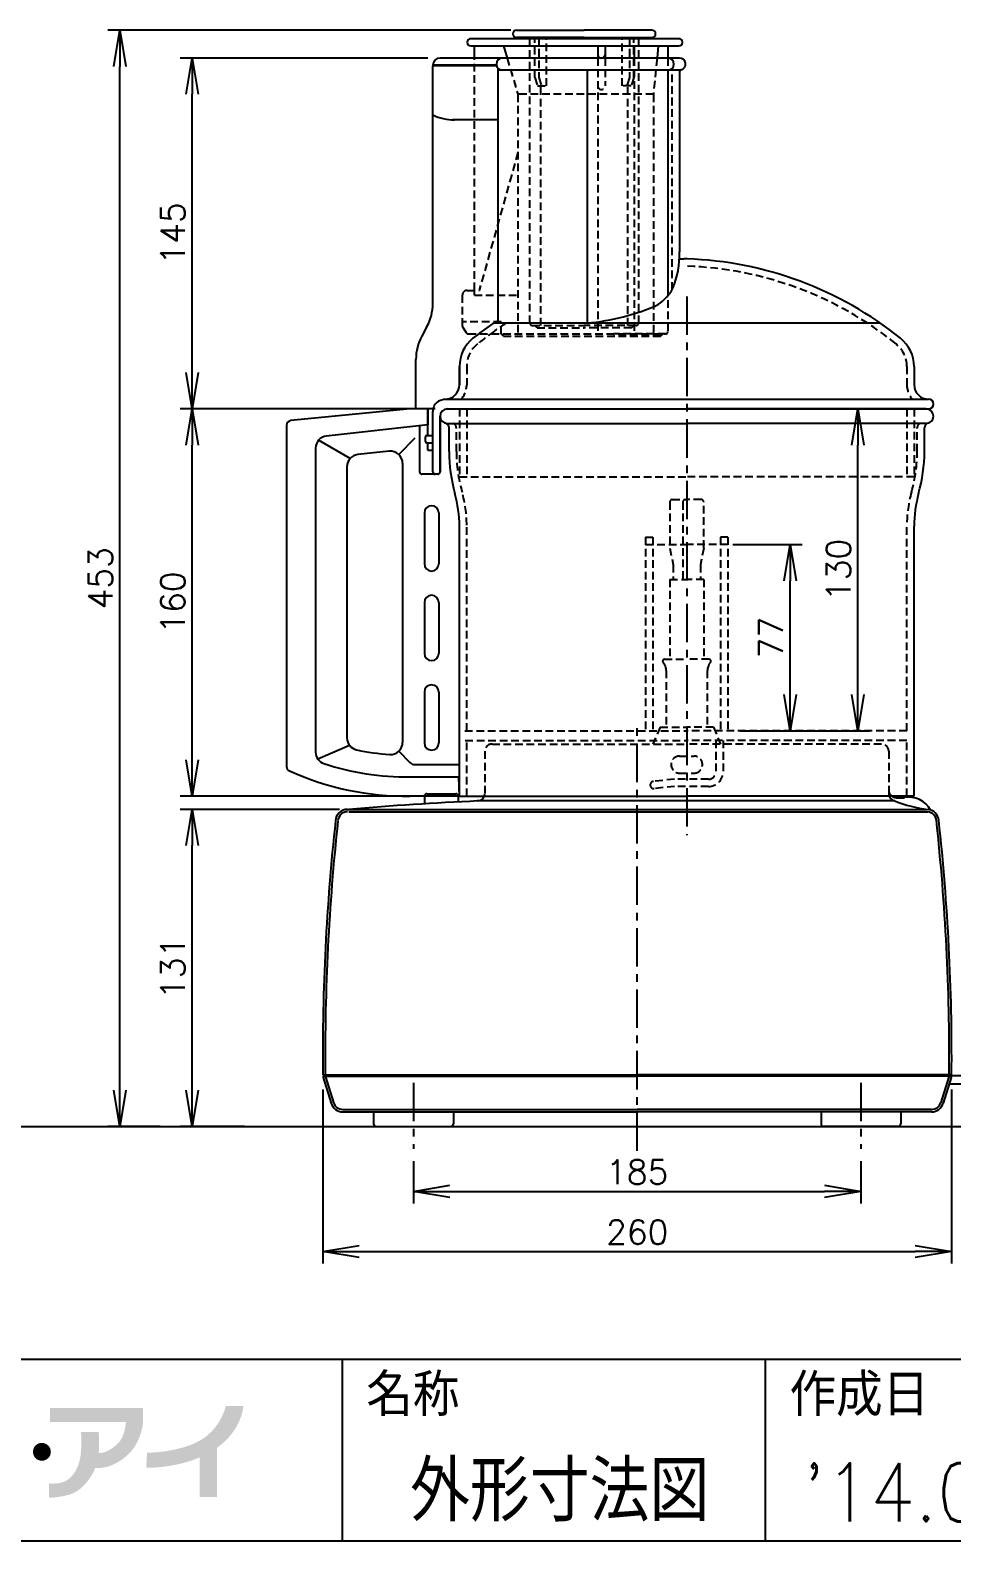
# Model space of a CAD drawing. Extents: x 115 to 2025, y 0 to 1377.
# Drawn here: x 586 to 967, y 0 to 624 of the extents above; entities that cross this region are included whole.
import ezdxf
from ezdxf.enums import TextEntityAlignment as Align

# ---------------------------------------------------------------- set-up
doc = ezdxf.new("R2010")
doc.units = 0
doc.header["$LTSCALE"] = 0.5
doc.header["$MEASUREMENT"] = 0
doc.header["$PDMODE"] = 3
doc.header["$PDSIZE"] = 2.5
doc.linetypes.add('CENTER', pattern=[50.8, 31.75, -6.35, 6.35, -6.35])
doc.linetypes.add('HIDDEN', pattern=[9.525, 6.35, -3.175])
doc.layers.get('0').update_dxf_attribs({"linetype": 'CONTINUOUS'})
doc.layers.get('Defpoints').update_dxf_attribs({"linetype": 'CONTINUOUS'})
for name, color, linetype in [('DANMEN', 7, 'CONTINUOUS'), ('SUNPOU', 7, 'CONTINUOUS'), ('WAKU', 7, 'CONTINUOUS')]:
    doc.layers.add(name, color=color, linetype=linetype)
doc.styles.get("Standard").update_dxf_attribs({"font": 'romans.shx', "bigfont": 'extfont.shx'})
doc.dimstyles.get("Standard").update_dxf_attribs({"dimscale": 5, "dimtxt": 2, "dimasz": 3, "dimexe": 1, "dimexo": 1, "dimgap": 0.6, "dimtad": 3, "dimdec": 0, "dimzin": 0, "dimdsep": 46, "dimtxsty": 'STANDARD', "dimblk": 'OPEN', "dimcen": 1.5, "dimadec": 0, "dimazin": 0, "dimtfac": 1, "dimtdec": 0, "dimtmove": 0, "dimatfit": 0, "dimldrblk": 'OPEN', "dimfxl": 1, "dimtolj": 1, "dimtzin": 0, "dimarcsym": 0})

# ---------------------------------------------------------------- blocks, each defined once
blk = doc.blocks.new('_OPEN')
at = {"color": 0, "linetype": 'ByBlock'}
for p, q in [((-1, 0.167), (0, 0)), ((0, 0), (-1, -0.167)), ((0, 0), (-1, 0))]:
    blk.add_line(p, q, dxfattribs=at)
blk = doc.blocks.new('*D46')
at = {"layer": 'Defpoints', "color": 0}
for p in [(744.54, 161.93), (929.54, 161.93), (929.54, 144.38)]:
    blk.add_point(p, dxfattribs=at)
at = {"layer": 'SUNPOU', "color": 0, "lineweight": -2}
for p, q in [((744.54, 156.93), (744.54, 139.38)), ((929.54, 156.93), (929.54, 139.38)), ((759.54, 144.38), (914.54, 144.38))]:
    blk.add_line(p, q, dxfattribs=at)
at = {"layer": 'SUNPOU', "color": 0, "lineweight": -2, "xscale": 15, "yscale": 15, "zscale": 15, "rotation": 180}
blk.add_blockref('_OPEN', (744.54, 144.38), dxfattribs=at)
at = {"layer": 'SUNPOU', "color": 0, "lineweight": -2, "xscale": 15, "yscale": 15, "zscale": 15}
blk.add_blockref('_OPEN', (929.54, 144.38), dxfattribs=at)
at = {"layer": 'SUNPOU', "color": 0, "insert": (837.04, 152.38), "char_height": 10, "attachment_point": 5}
blk.add_mtext('\\A1;185', dxfattribs=at)
blk = doc.blocks.new('*D47')
at = {"layer": 'Defpoints', "color": 0}
for p in [(707.04, 191.55), (967.03, 191.55), (967.03, 119.52)]:
    blk.add_point(p, dxfattribs=at)
at = {"layer": 'SUNPOU', "color": 0, "lineweight": -2}
for p, q in [((707.04, 186.55), (707.04, 114.52)), ((967.03, 186.55), (967.03, 114.52)), ((722.04, 119.52), (952.03, 119.52))]:
    blk.add_line(p, q, dxfattribs=at)
at = {"layer": 'SUNPOU', "color": 0, "lineweight": -2, "xscale": 15, "yscale": 15, "zscale": 15, "rotation": 180}
blk.add_blockref('_OPEN', (707.04, 119.52), dxfattribs=at)
at = {"layer": 'SUNPOU', "color": 0, "lineweight": -2, "xscale": 15, "yscale": 15, "zscale": 15}
blk.add_blockref('_OPEN', (967.03, 119.52), dxfattribs=at)
at = {"layer": 'SUNPOU', "color": 0, "insert": (837.04, 127.52), "char_height": 10, "attachment_point": 5}
blk.add_mtext('\\A1;260', dxfattribs=at)
blk = doc.blocks.new('*D48')
at = {"layer": 'Defpoints', "color": 0}
for p in [(623.14, 624.22), (789.73, 624.22), (644.74, 171.25)]:
    blk.add_point(p, dxfattribs=at)
at = {"layer": 'SUNPOU', "color": 0, "lineweight": -2}
for p, q in [((784.73, 624.22), (618.14, 624.22)), ((623.14, 186.25), (623.14, 609.22)), ((639.74, 171.25), (618.14, 171.25))]:
    blk.add_line(p, q, dxfattribs=at)
at = {"layer": 'SUNPOU', "color": 0, "lineweight": -2, "xscale": 15, "yscale": 15, "zscale": 15}
for p, rotation in [((623.14, 624.22), 90), ((623.14, 171.25), 270)]:
    blk.add_blockref('_OPEN', p, dxfattribs=dict(at, rotation=rotation))
at = {"layer": 'SUNPOU', "color": 0, "insert": (615.14, 397.73), "char_height": 10, "attachment_point": 5, "rotation": 90}
blk.add_mtext('\\A1;453', dxfattribs=at)
blk = doc.blocks.new('*D49')
at = {"layer": 'Defpoints', "color": 0}
for p in [(653.03, 612.72), (755.54, 612.72), (758.54, 467.72)]:
    blk.add_point(p, dxfattribs=at)
at = {"layer": 'SUNPOU', "color": 0, "lineweight": -2}
for p, q in [((750.54, 612.72), (648.03, 612.72)), ((653.03, 482.72), (653.03, 597.72)), ((753.54, 467.72), (648.03, 467.72))]:
    blk.add_line(p, q, dxfattribs=at)
at = {"layer": 'SUNPOU', "color": 0, "lineweight": -2, "xscale": 15, "yscale": 15, "zscale": 15}
for p, rotation in [((653.03, 612.72), 90), ((653.03, 467.72), 270)]:
    blk.add_blockref('_OPEN', p, dxfattribs=dict(at, rotation=rotation))
at = {"layer": 'SUNPOU', "color": 0, "insert": (645.03, 540.22), "char_height": 10, "attachment_point": 5, "rotation": 90}
blk.add_mtext('\\A1;145', dxfattribs=at)
blk = doc.blocks.new('*D50')
at = {"layer": 'Defpoints', "color": 0}
for p in [(653.03, 467.72), (758.54, 467.72), (764.32, 307.71)]:
    blk.add_point(p, dxfattribs=at)
at = {"layer": 'SUNPOU', "color": 0, "lineweight": -2}
for p, q in [((753.54, 467.72), (648.03, 467.72)), ((653.03, 322.71), (653.03, 452.72)), ((759.32, 307.71), (648.03, 307.71))]:
    blk.add_line(p, q, dxfattribs=at)
at = {"layer": 'SUNPOU', "color": 0, "lineweight": -2, "xscale": 15, "yscale": 15, "zscale": 15}
for p, rotation in [((653.03, 467.72), 90), ((653.03, 307.71), 270)]:
    blk.add_blockref('_OPEN', p, dxfattribs=dict(at, rotation=rotation))
at = {"layer": 'SUNPOU', "color": 0, "insert": (645.03, 387.71), "char_height": 10, "attachment_point": 5, "rotation": 90}
blk.add_mtext('\\A1;160', dxfattribs=at)
blk = doc.blocks.new('*D51')
at = {"layer": 'Defpoints', "color": 0}
for p in [(653.03, 302.25), (718.94, 302.25), (679.61, 171.25)]:
    blk.add_point(p, dxfattribs=at)
at = {"layer": 'SUNPOU', "color": 0, "lineweight": -2}
for p, q in [((713.94, 302.25), (648.03, 302.25)), ((653.03, 186.25), (653.03, 287.25)), ((674.61, 171.25), (648.03, 171.25))]:
    blk.add_line(p, q, dxfattribs=at)
at = {"layer": 'SUNPOU', "color": 0, "lineweight": -2, "xscale": 15, "yscale": 15, "zscale": 15}
for p, rotation in [((653.03, 302.25), 90), ((653.03, 171.25), 270)]:
    blk.add_blockref('_OPEN', p, dxfattribs=dict(at, rotation=rotation))
at = {"layer": 'SUNPOU', "color": 0, "insert": (645.03, 236.75), "char_height": 10, "attachment_point": 5, "rotation": 90}
blk.add_mtext('\\A1;131', dxfattribs=at)
blk = doc.blocks.new('*D54')
at = {"layer": 'Defpoints', "color": 0}
for p in [(871.54, 411.72), (900.31, 411.72), (874.54, 334.72)]:
    blk.add_point(p, dxfattribs=at)
at = {"layer": 'SUNPOU', "color": 0, "lineweight": -2}
for p, q in [((876.54, 411.72), (905.31, 411.72)), ((900.31, 349.72), (900.31, 396.72)), ((879.54, 334.72), (905.31, 334.72))]:
    blk.add_line(p, q, dxfattribs=at)
at = {"layer": 'SUNPOU', "color": 0, "lineweight": -2, "xscale": 15, "yscale": 15, "zscale": 15}
for p, rotation in [((900.31, 411.72), 90), ((900.31, 334.72), 270)]:
    blk.add_blockref('_OPEN', p, dxfattribs=dict(at, rotation=rotation))
at = {"layer": 'SUNPOU', "color": 0, "insert": (892.31, 373.22), "char_height": 10, "attachment_point": 5, "rotation": 90}
blk.add_mtext('\\A1;77', dxfattribs=at)
blk = doc.blocks.new('*D56')
at = {"color": 0, "lineweight": -2}
for p, q in [((863.04, 467.72), (933.27, 467.72)), ((928.27, 349.72), (928.27, 452.72)), ((879.54, 334.72), (933.27, 334.72))]:
    blk.add_line(p, q, dxfattribs=at)
at = {"layer": 'Defpoints', "color": 0}
for p in [(858.04, 467.72), (928.27, 467.72), (874.54, 334.72)]:
    blk.add_point(p, dxfattribs=at)
at = {"color": 0, "lineweight": -2, "xscale": 15, "yscale": 15, "zscale": 15}
for p, rotation in [((928.27, 467.72), 90), ((928.27, 334.72), 270)]:
    blk.add_blockref('_OPEN', p, dxfattribs=dict(at, rotation=rotation))
at = {"color": 0, "insert": (920.27, 401.22), "char_height": 10, "attachment_point": 5, "rotation": 90}
blk.add_mtext('\\A1;130', dxfattribs=at)

msp = doc.modelspace()

# ---------------------------------------------------------------- hatches: boundary and pattern name
at = {"layer": 'WAKU'}
h = msp.add_hatch(color=1, dxfattribs=at)
edge = h.paths.add_edge_path()
edge.add_spline(control_points=[(632.75, 50.8), (632.75, 50.8), (632.75, 54.88), (632.75, 54.88), (632.75, 54.88), (594.26, 54.88), (594.26, 54.88), (594.26, 54.88), (594.26, 49.08), (594.26, 49.08), (594.26, 49.08), (625.63, 49.08), (625.63, 49.08), (625.52, 47.53), (624.97, 42.7), (622.25, 40.16), (618.98, 37.12), (616.6, 36.25), (614.42, 36.25), (614.41, 36.25), (614.4, 36.25), (614.38, 36.25), (614.84, 40.73), (614.34, 44.95), (614.34, 44.95), (614.34, 44.95), (606.95, 44.95), (606.95, 44.95), (606.95, 44.95), (607.43, 43.71), (607.1, 37.26), (606.73, 30.3), (603.69, 26.46), (601.01, 24.87), (598.32, 23.27), (593.82, 23.7), (593.82, 23.7), (593.82, 23.7), (593.82, 17.83), (593.82, 17.83), (593.82, 17.83), (596.14, 17.62), (601.22, 18.78), (605.72, 19.79), (609.6, 23.21), (612.46, 28.85), (612.53, 28.99), (612.81, 29.87), (612.87, 30.02), (616.36, 30.06), (620.34, 30.32), (626.02, 35.16), (630.44, 38.93), (632.17, 44.84), (632.62, 48.07), (632.62, 48.07), (632.75, 50.8), (632.75, 50.8)], knot_values=[0, 0, 0, 0, 1, 1, 1, 2, 2, 2, 3, 3, 3, 4, 4, 4, 5, 5, 5, 6, 6, 6, 7, 7, 7, 8, 8, 8, 9, 9, 9, 10, 10, 10, 11, 11, 11, 12, 12, 12, 13, 13, 13, 14, 14, 14, 15, 15, 15, 16, 16, 16, 17, 17, 17, 18, 18, 18, 19, 19, 19, 19], degree=3, periodic=0)
h = msp.add_hatch(color=1, dxfattribs=at)
edge = h.paths.add_edge_path()
edge.add_spline(control_points=[(674.23, 55.69), (674.23, 55.69), (666.91, 55.69), (666.91, 55.69), (666.89, 55.57), (664.79, 45.48), (654.9, 40.72), (651.18, 38.93), (647.89, 38.14), (645.1, 37.55), (638.95, 36.25), (634.42, 36.46), (634.37, 36.46), (634.37, 36.46), (634.05, 30.24), (634.05, 30.24), (634.26, 30.23), (639.39, 29.98), (646.39, 31.46), (649.17, 32.05), (652.38, 32.86), (656.11, 34.45), (656.11, 34.45), (656.11, 18.05), (656.11, 18.05), (656.11, 18.05), (663.36, 18.05), (663.36, 18.05), (663.36, 18.05), (663.36, 38.48), (663.36, 38.48), (673.54, 45.8), (674.12, 55.2), (674.23, 55.69)], knot_values=[0, 0, 0, 0, 1, 1, 1, 2, 2, 2, 3, 3, 3, 4, 4, 4, 5, 5, 5, 6, 6, 6, 7, 7, 7, 8, 8, 8, 9, 9, 9, 10, 10, 10, 11, 11, 11, 11], degree=3, periodic=0)
h = msp.add_hatch(color=1, dxfattribs=at)
edge = h.paths.add_edge_path()
edge.add_spline(control_points=[(594.59, 36.76), (594.59, 34.72), (592.93, 33.07), (590.89, 33.07), (588.85, 33.07), (587.2, 34.72), (587.2, 36.76), (587.2, 38.8), (588.85, 40.45), (590.89, 40.45), (592.93, 40.45), (594.59, 38.8), (594.59, 36.76)], knot_values=[0, 0, 0, 0, 1, 1, 1, 2, 2, 2, 3, 3, 3, 4, 4, 4, 4], degree=3, periodic=0)

# ---------------------------------------------------------------- linework, layer by layer
at = {"color": 2}
for p, q in [((854.23, 620.72), (768.23, 620.72)), ((787.16, 624.22), (815.16, 624.22)), ((815.16, 621.22), (787.16, 621.22)), ((843.16, 624.22), (815.16, 624.22)), ((815.16, 621.22), (843.16, 621.22)), ((777.54, 612.72), (755.54, 612.72)), ((768.23, 617.72), (854.23, 617.72)), ((769.73, 612.72), (769.73, 617.72)), ((854.54, 612.72), (777.54, 612.72)), ((779.54, 611.97), (779.54, 612.72)), ((781.73, 617.72), (783.23, 612.72)), ((820.73, 617.72), (820.73, 612.72)), ((823.73, 617.72), (823.73, 612.72)), ((835.73, 617.72), (835.73, 612.72)), ((845.73, 617.72), (845.23, 612.71)), ((849.73, 617.72), (849.73, 612.72)), ((778.87, 609.72), (752.54, 609.72)), ((752.54, 511.27), (752.54, 609.52)), ((778.92, 609.52), (752.54, 609.52)), ((752.74, 609.52), (752.74, 609.72)), ((779.54, 504.75), (779.54, 608.47)), ((855.02, 607.72), (779.54, 607.72)), ((816.31, 607.72), (816.31, 503.2)), ((849.73, 607.72), (849.73, 514.42)), ((854.54, 606.86), (854.54, 532.7)), ((779.54, 587.21), (760.64, 587.21)), ((750.12, 501.73), (747.96, 497.75)), ((937.54, 503.2), (778.48, 503.2)), ((745.54, 467.72), (745.54, 488.21)), ((763.54, 477.72), (763.54, 485.22)), ((763.54, 485.22), (763.54, 477.72)), ((951.54, 485.22), (951.54, 477.72)), ((757.54, 471.72), (754.84, 470.93)), ((757.54, 471.72), (957.54, 471.72)), ((743.14, 467.72), (693.82, 462.91)), ((750.49, 467.72), (743.14, 467.72)), ((752.54, 467.72), (745.54, 467.72)), ((750.49, 467.72), (750.49, 461.09)), ((750.54, 456.72), (750.54, 467.72)), ((752.54, 441.72), (752.54, 466.72)), ((755.54, 464.72), (755.54, 441.72)), ((755.54, 441.72), (755.54, 464.72)), ((755.54, 464.72), (755.54, 441.72)), ((758.04, 467.72), (857.54, 467.72)), ((758.54, 467.72), (957.54, 467.72)), ((956.54, 467.72), (857.54, 467.72)), ((692.04, 460.92), (692.04, 320)), ((750.49, 461.09), (708.5, 456.46)), ((738.51, 448.86), (745.25, 455.79)), ((747.04, 460.65), (747.04, 441.72)), ((749.54, 454.22), (749.54, 456.22)), ((750.04, 456.72), (752.54, 456.72)), ((758.54, 461.72), (858.04, 461.72)), ((759.26, 450.17), (759.26, 459.88)), ((956.54, 461.72), (857.54, 461.72)), ((955.81, 450.17), (955.81, 459.88)), ((704.04, 451.49), (704.04, 325.92)), ((718.31, 447.19), (705.31, 454.83)), ((734.5, 450.23), (721.5, 448.82)), ((750.04, 453.72), (752.54, 453.72)), ((750.54, 450.72), (750.54, 453.72)), ((750.54, 450.72), (752.54, 450.72)), ((717.04, 443.85), (717.04, 331.73)), ((740.04, 445.26), (740.04, 329.93)), ((754.54, 440.72), (748.04, 440.72)), ((754.54, 440.72), (753.54, 440.72)), ((749.04, 424.72), (749.04, 403.72)), ((755.04, 424.72), (755.04, 403.72)), ((763.54, 307.72), (763.54, 419.23)), ((951.54, 307.72), (951.54, 419.23)), ((749.04, 387.72), (749.04, 366.72)), ((755.04, 387.72), (755.04, 366.72)), ((749.04, 350.72), (749.04, 329.72)), ((755.04, 350.72), (755.04, 329.72)), ((718.15, 328.58), (704.98, 322.99)), ((738.45, 326.27), (743.06, 321.61)), ((745.19, 320.72), (763.18, 320.72)), ((742.93, 315.72), (763.32, 315.72)), ((763.54, 307.72), (763.32, 315.72)), ((763.03, 307.72), (743.04, 307.72)), ((749.04, 307.71), (749.04, 304.52)), ((750.04, 308.71), (762.04, 308.71)), ((763.04, 307.72), (763.03, 307.72)), ((763.04, 307.72), (857.54, 307.72)), ((763.04, 307.71), (773.87, 307.72)), ((763.54, 307.72), (763.04, 307.72)), ((763.04, 307.71), (763.04, 305.32)), ((951.54, 307.72), (857.54, 307.72)), ((945.04, 307.01), (947.53, 307.08)), ((717.29, 302.25), (956.84, 302.25)), ((717.81, 301.25), (957.19, 301.25)), ((943.6, 305.72), (770.9, 305.72)), ((707.04, 192.55), (837.04, 192.55)), ((707.08, 192.05), (837.04, 192.05)), ((707.22, 191.39), (710.51, 180.9)), ((708.19, 191.66), (711.47, 181.17)), ((967.04, 192.55), (837.04, 192.55)), ((966.99, 192.05), (837.04, 192.05)), ((965.89, 191.66), (962.6, 181.17)), ((966.85, 191.39), (963.56, 180.9)), ((715.32, 178.25), (837.04, 178.25)), ((715.32, 177.25), (837.04, 177.25)), ((728.04, 177.25), (728.04, 172.25)), ((761.04, 177.25), (761.04, 172.25)), ((958.75, 178.25), (837.04, 178.25)), ((958.75, 177.25), (837.04, 177.25)), ((913.04, 177.25), (913.04, 172.25)), ((946.04, 177.25), (946.04, 172.25)), ((729.04, 171.25), (760.04, 171.25)), ((945.04, 171.25), (914.04, 171.25))]:
    msp.add_line(p, q, dxfattribs=at)
for centre, radius, start, end in [((768.23, 619.22), 1.5, 90, 270), ((787.16, 622.72), 1.5, 90, 270), ((843.16, 622.72), 1.5, 270, 90), ((854.23, 619.22), 1.5, 270, 90), ((755.54, 609.72), 3, 90, 180), ((781.32, 610.22), 2.5, 90, 270), ((822.23, 614.22), 1.5, 180, 0), ((849.73, 610.22), 2.5, 270, 90), ((854.54, 610.22), 2.5, 286.60155, 90), ((855.54, 606.86), 1, 106.60155, 180), ((761.05, 606.04), 18.83, 243.12196, 271.24558), ((817.7, 531.57), 36.86, 337.67256, 1.75131), ((862.46, 380.95), 148.85, 91.89534, 93.06524), ((852.61, 380.95), 148.85, 51.17132, 88.10466), ((834.61, 526.83), 19.52, 304.8589, 331.67899), ((732.54, 511.27), 20, 331.52523, 0), ((807.32, 598.7), 95.93, 275.37531, 293.62581), ((862.46, 380.95), 148.85, 125.15455, 128.82868), ((778.48, 500.2), 3, 90, 125.15455), ((776.54, 504.75), 3, 328.69336, 0), ((765.54, 488.21), 20, 151.52523, 180), ((778.54, 485.22), 15, 128.82868, 180), ((936.54, 485.22), 15, 0, 51.17132), ((757.54, 477.72), 6, 270, 0), ((957.54, 477.72), 6, 180, 270), ((757.54, 466.72), 5, 122.6499, 180), ((957.54, 469.72), 2, 270, 90), ((694.04, 460.92), 2, 96.20345, 180), ((758.54, 464.72), 3, 90, 270), ((956.54, 464.72), 3, 270, 90), ((709.04, 451.49), 5, 96.20345, 180), ((750.04, 456.22), 0.5, 90, 180), ((757.26, 459.88), 2, 0, 75.21098), ((957.81, 459.88), 2, 104.78902, 180), ((735.04, 445.26), 5, 360, 96.20345), ((750.04, 454.22), 0.5, 180, 270), ((823.33, 450.17), 64.07, 180, 195.73795), ((891.74, 450.17), 64.07, 344.26205, 0), ((722.04, 443.85), 5, 96.20345, 180), ((748.04, 441.72), 1, 180, 270), ((753.54, 441.72), 1, 180, 270), ((754.54, 441.72), 1, 270, 0), ((754.54, 441.72), 1, 270, 0), ((713.54, 419.23), 50, 0, 15.73795), ((1001.54, 419.23), 50, 164.26205, 180), ((752.04, 424.72), 3, 0, 180), ((752.04, 403.72), 3, 180, 0), ((752.04, 387.72), 3, 0, 180), ((752.04, 366.72), 3, 180, 0), ((752.04, 350.72), 3, 0, 180), ((722.04, 331.73), 5, 180, 258.12829), ((709.04, 325.92), 5, 180, 251.7437), ((741.51, 424.37), 99.66, 258.12829, 266.07851), ((735.04, 329.93), 5, 266.07851, 360), ((752.04, 329.72), 3, 180, 0), ((694.04, 320), 2, 180, 245.54145), ((741.51, 424.37), 108.66, 251.7437, 270.74956), ((745.19, 323.72), 3, 224.66493, 270), ((741.51, 424.37), 116.66, 245.54145, 270.74956), ((750.04, 307.71), 1, 90, 180), ((762.04, 307.71), 1, 0, 90), ((771.04, 308.72), 3, 272.64982, 0), ((944.51, 310.44), 3.48, 176.38995, 278.74357), ((944.04, 308.72), 3, 180, 259.4759), ((949.42, 297.08), 10.18, 28.68746, 100.73195), ((717.29, 297.25), 5, 90, 177.09301), ((717.29, 297.25), 4, 90, 177.09301), ((837.3, -1122.97), 1430.22, 92.64982, 94.79236), ((963.36, 354.07), 52.23, 247.64421, 263.32302), ((956.78, 297.22), 4, 6.30017, 84.21737), ((956.78, 297.22), 5, 6.30017, 84.21737), ((1608, 200.03), 900.99, 173.7891, 180.46341), ((1608, 200.03), 899.99, 173.78918, 180.46341), ((66.16, 200.03), 899.91, 359.53657, 6.23736), ((66.13, 200.03), 900.94, 359.53657, 6.22837), ((712.04, 192.74), 5, 180, 182.17484), ((712.04, 192.74), 5, 180, 182.17484), ((712.04, 192.74), 5, 187.92918, 195.70864), ((712.04, 192.74), 5, 187.92918, 195.70864), ((712.04, 192.74), 4.5, 182.41662, 188.81686), ((712.04, 192.74), 4, 180, 195.70864), ((962.04, 192.74), 4, 344.29136, 0), ((962.04, 192.74), 4.5, 351.18314, 357.58338), ((962.04, 192.74), 5, 344.29136, 352.07082), ((962.04, 192.74), 5, 344.29136, 352.07082), ((962.04, 192.74), 5, 357.82516, 0), ((962.04, 192.74), 5, 357.82516, 0), ((715.32, 182.25), 4, 195.70864, 270), ((958.75, 182.25), 4, 270, 344.29136), ((715.32, 182.25), 5, 195.70864, 270), ((958.75, 182.25), 5, 270, 344.29136), ((729.04, 172.25), 1, 180, 270), ((760.04, 172.25), 1, 270, 0), ((914.04, 172.25), 1, 180, 270), ((945.04, 172.25), 1, 270, 0)]:
    msp.add_arc(centre, radius, start, end, dxfattribs=at)
at = {"layer": 'DANMEN', "color": 2, "linetype": 'HIDDEN'}
for p, q in [((792.66, 503.22), (792.66, 621.22)), ((794.7, 604.71), (794.7, 621.22)), ((796.41, 621.22), (796.41, 604.71)), ((799.47, 601.22), (799.47, 621.22)), ((830.84, 601.22), (830.84, 621.22)), ((833.91, 621.22), (833.91, 604.71)), ((835.61, 604.71), (835.61, 621.22)), ((837.66, 503.22), (837.66, 621.22)), ((769.73, 516.72), (769.73, 612.72)), ((783.23, 612.72), (787.73, 597.72)), ((820.73, 612.72), (820.73, 498.72)), ((823.73, 612.72), (823.73, 601.22)), ((835.73, 612.72), (835.73, 498.72)), ((845.23, 612.71), (843.73, 597.72)), ((849.73, 612.72), (849.73, 499.72)), ((851.54, 516.97), (851.54, 607.72)), ((794.7, 604.71), (795.83, 601.22)), ((795.83, 601.22), (799.47, 601.22)), ((796.41, 604.71), (797.54, 601.22)), ((797.16, 502.22), (797.16, 601.22)), ((834.48, 601.22), (830.84, 601.22)), ((833.91, 604.71), (832.78, 601.22)), ((833.16, 502.22), (833.16, 601.22)), ((835.61, 604.71), (834.48, 601.22)), ((843.73, 597.72), (787.73, 597.72)), ((787.73, 597.72), (787.73, 498.72)), ((843.73, 597.72), (843.73, 498.72)), ((787.73, 573.72), (771.73, 516.72)), ((764.73, 514.72), (764.73, 502.02)), ((766.73, 516.72), (771.73, 516.72)), ((769.73, 514.72), (769.73, 516.72)), ((769.73, 514.72), (787.73, 514.72)), ((780.73, 503.72), (764.73, 503.72)), ((766.43, 499.16), (764.9, 501.46)), ((780.73, 498.72), (780.73, 503.72)), ((793.66, 502.22), (815.16, 502.22)), ((795.66, 501.22), (794.66, 502.22)), ((795.66, 501.22), (815.16, 501.22)), ((836.66, 502.22), (815.16, 502.22)), ((834.66, 501.22), (815.16, 501.22)), ((834.66, 501.22), (835.66, 502.22)), ((767.26, 498.72), (848.73, 498.72)), ((781.73, 497.72), (780.73, 498.72)), ((781.73, 497.72), (846.73, 497.72)), ((848.73, 498.72), (827.23, 498.72)), ((846.73, 497.72), (827.23, 497.72)), ((846.73, 497.72), (847.73, 498.72)), ((766.54, 485.22), (766.54, 477.72)), ((948.54, 485.22), (948.54, 477.72)), ((763.54, 467.72), (763.54, 439.72)), ((766.54, 467.72), (766.54, 439.72)), ((948.54, 467.72), (948.54, 439.72)), ((951.54, 467.72), (951.54, 439.72)), ((762.26, 450.17), (762.26, 459.88)), ((952.81, 450.17), (952.81, 459.88)), ((763.54, 439.72), (857.54, 439.72)), ((951.54, 439.72), (857.54, 439.72)), ((850.54, 429.25), (850.54, 410.25)), ((851.54, 430.25), (857.54, 430.25)), ((855.9, 429.25), (855.9, 397.25)), ((863.54, 430.25), (857.54, 430.25)), ((864.54, 410.25), (864.54, 429.25)), ((766.54, 334.72), (766.54, 419.64)), ((948.54, 334.72), (948.54, 419.64)), ((840.54, 414.72), (840.54, 334.72)), ((840.54, 414.72), (843.54, 414.72)), ((843.54, 414.72), (843.54, 334.72)), ((871.54, 414.72), (871.54, 334.72)), ((874.54, 414.72), (871.54, 414.72)), ((874.54, 414.72), (874.54, 334.72)), ((840.54, 411.72), (857.54, 411.72)), ((850.54, 410.25), (851.9, 403.25)), ((874.54, 411.72), (857.54, 411.72)), ((864.54, 410.25), (863.17, 403.25)), ((851.9, 403.25), (851.9, 397.25)), ((863.17, 403.25), (863.17, 397.25)), ((850.54, 397.25), (857.54, 397.25)), ((850.54, 397.25), (850.54, 364.25)), ((864.54, 397.25), (857.54, 397.25)), ((864.54, 397.25), (864.54, 364.25)), ((848.29, 364.25), (857.54, 364.25)), ((866.79, 364.25), (857.54, 364.25)), ((848.61, 361.56), (848.93, 360.4)), ((849.04, 359.6), (849.04, 336.25)), ((866.04, 359.6), (866.04, 336.25)), ((866.46, 361.56), (866.14, 360.4)), ((765.8, 334.72), (857.54, 334.72)), ((846.54, 336.25), (843.54, 329.25)), ((846.54, 336.25), (857.54, 336.25)), ((868.54, 336.25), (857.54, 336.25)), ((948.54, 334.72), (857.54, 334.72)), ((868.54, 336.25), (871.54, 329.25)), ((765.91, 330.72), (857.54, 330.72)), ((766.54, 307.72), (766.54, 330.72)), ((774.04, 326.25), (774.04, 308.72)), ((777.04, 329.25), (857.54, 329.25)), ((948.54, 330.72), (857.54, 330.72)), ((938.04, 329.25), (857.54, 329.25)), ((869.54, 330.72), (869.54, 317.72)), ((872.54, 330.72), (872.54, 317.72)), ((941.04, 326.25), (941.04, 308.72)), ((948.54, 307.72), (948.54, 330.72)), ((854.54, 324.25), (860.54, 324.25)), ((852.43, 314.72), (843.83, 313.81)), ((866.54, 314.72), (852.43, 314.72)), ((854.54, 317.25), (860.54, 317.25)), ((852.53, 311.72), (844.03, 310.82)), ((866.54, 311.72), (852.53, 311.72))]:
    msp.add_line(p, q, dxfattribs=at)
at = {"layer": 'DANMEN', "color": 2, "linetype": 'CENTER'}
for p, q in [((857.54, 514.23), (857.54, 291.53)), ((837.04, 161.13), (837.04, 338.61)), ((744.54, 189.24), (744.54, 161.93)), ((929.54, 189.24), (929.54, 161.93)), ((960.42, 192.3), (1106.32, 192.3))]:
    msp.add_line(p, q, dxfattribs=at)
at = {"layer": 'DANMEN', "color": 2}
for p, q in [((966.04, 188.8), (1018.28, 188.8)), ((203.73, 171.25), (1009.78, 171.25))]:
    msp.add_line(p, q, dxfattribs=at)
at = {"layer": 'DANMEN', "color": 2, "linetype": 'HIDDEN'}
for centre, radius, start, end in [((822.23, 601.22), 1.5, 180, 0), ((862.46, 383.95), 145.85, 91.89534, 93.12845), ((852.61, 380.95), 145.85, 51.17132, 88.10466), ((766.73, 514.72), 2, 90, 180), ((765.73, 502.02), 1, 180, 213.69007), ((862.46, 380.95), 145.85, 125.38115, 128.82868), ((862.46, 380.95), 145.85, 123.05252, 125.38115), ((793.66, 503.22), 1, 180, 270), ((836.66, 503.22), 1, 270, 0), ((848.73, 499.72), 1, 270, 0), ((767.26, 499.72), 1, 213.69007, 270), ((778.54, 485.22), 12, 128.82868, 180), ((936.54, 485.22), 12, 0, 51.17132), ((757.54, 477.72), 9, 318.18969, 0), ((957.54, 477.72), 9, 180, 221.81031), ((760.26, 459.88), 2, 0, 66.51736), ((954.81, 459.88), 2, 113.48264, 180), ((823.33, 450.17), 61.07, 180, 195.95043), ((891.74, 450.17), 61.07, 344.04957, 0), ((716.54, 419.64), 50, 0, 15.95043), ((998.54, 419.64), 50, 164.04957, 180), ((851.54, 429.25), 1, 90, 180), ((856.9, 429.25), 1, 90, 180), ((863.54, 429.25), 1, 0, 90), ((848.29, 363.5), 0.75, 90, 226.78156), ((845.72, 360.77), 3, 15.29414, 46.78156), ((869.35, 360.77), 3, 133.21844, 164.70586), ((866.79, 363.5), 0.75, 313.21844, 90), ((846.04, 359.6), 3, 0, 15.29414), ((869.04, 359.6), 3, 164.70586, 180), ((777.04, 326.25), 3, 90, 180), ((938.04, 326.25), 3, 0, 90), ((854.54, 320.75), 3.5, 90, 270), ((860.54, 320.75), 3.5, 270, 90), ((843.93, 312.31), 1.5, 93.81407, 183.81407), ((843.93, 312.31), 1.5, 183.81407, 273.81407), ((866.54, 317.72), 3, 270, 0), ((866.54, 317.72), 6, 270, 0)]:
    msp.add_arc(centre, radius, start, end, dxfattribs=at)
at = {"layer": 'WAKU', "color": 6}
for p, q in [((115, 75), (2025, 75)), ((115, 0), (2025, 0))]:
    msp.add_line(p, q, dxfattribs=at)
at = {"layer": 'WAKU', "color": 7}
for p, q in [((715, 75), (715, 0)), ((890, 75), (890, 0))]:
    msp.add_line(p, q, dxfattribs=at)

# ---------------------------------------------------------------- texts
at = {"layer": 'WAKU'}
for s, p in [('名称', (725.02, 51.55)), ('作成日', (900.02, 51.55))]:
    msp.add_text(s, height=17.5, dxfattribs=at).set_placement(p)
at = {"layer": 'WAKU', "color": 1, "width": 0.9}
for s, height, p in [('外形寸法図', 25, (805, 8.02)), ("'14.07.03", 24, (975, 8.02))]:
    msp.add_text(s, height=height, dxfattribs=at).set_placement(p, align=Align.CENTER)

# ---------------------------------------------------------------- dimensions: what is measured, and where the dimension line sits
at = {"layer": 'SUNPOU'}
for base, p1, p2, picture, middle in [((623.14, 624.22), (644.74, 171.25), (789.73, 624.22), '*D48', (615.14, 397.73)), ((653.03, 612.72), (758.54, 467.72), (755.54, 612.72), '*D49', (645.03, 540.22)), ((653.03, 467.72), (764.32, 307.71), (758.54, 467.72), '*D50', (645.03, 387.71)), ((900.31, 411.72), (874.54, 334.72), (871.54, 411.72), '*D54', (892.31, 373.22)), ((653.03, 302.25), (679.61, 171.25), (718.94, 302.25), '*D51', (645.03, 236.75))]:
    dim = msp.add_linear_dim(base=base, p1=p1, p2=p2, angle=90, dimstyle='STANDARD', dxfattribs=at)
    dim.commit()
    dim.dimension.update_dxf_attribs({"geometry": picture, "text_midpoint": middle})
dim = msp.add_linear_dim(base=(928.27, 467.72), p1=(874.54, 334.72), p2=(858.04, 467.72), angle=90, text='130', dimstyle='STANDARD', dxfattribs=at)
dim.commit()
dim.dimension.update_dxf_attribs({"geometry": '*D56', "text_midpoint": (920.27, 401.22)})
dim = msp.add_linear_dim(base=(967.03, 119.52), p1=(707.04, 191.55), p2=(967.03, 191.55), dimstyle='STANDARD', dxfattribs=at)
dim.commit()
dim.dimension.update_dxf_attribs({"geometry": '*D47', "text_midpoint": (837.04, 127.52)})
dim = msp.add_linear_dim(base=(929.54, 144.38), p1=(744.54, 161.93), p2=(929.54, 161.93), dimstyle='STANDARD', dxfattribs=at)
dim.commit()
dim.dimension.update_dxf_attribs({"geometry": '*D46', "text_midpoint": (837.04, 144.38), "dimtype": 160})

doc.saveas('drawing.dxf')
